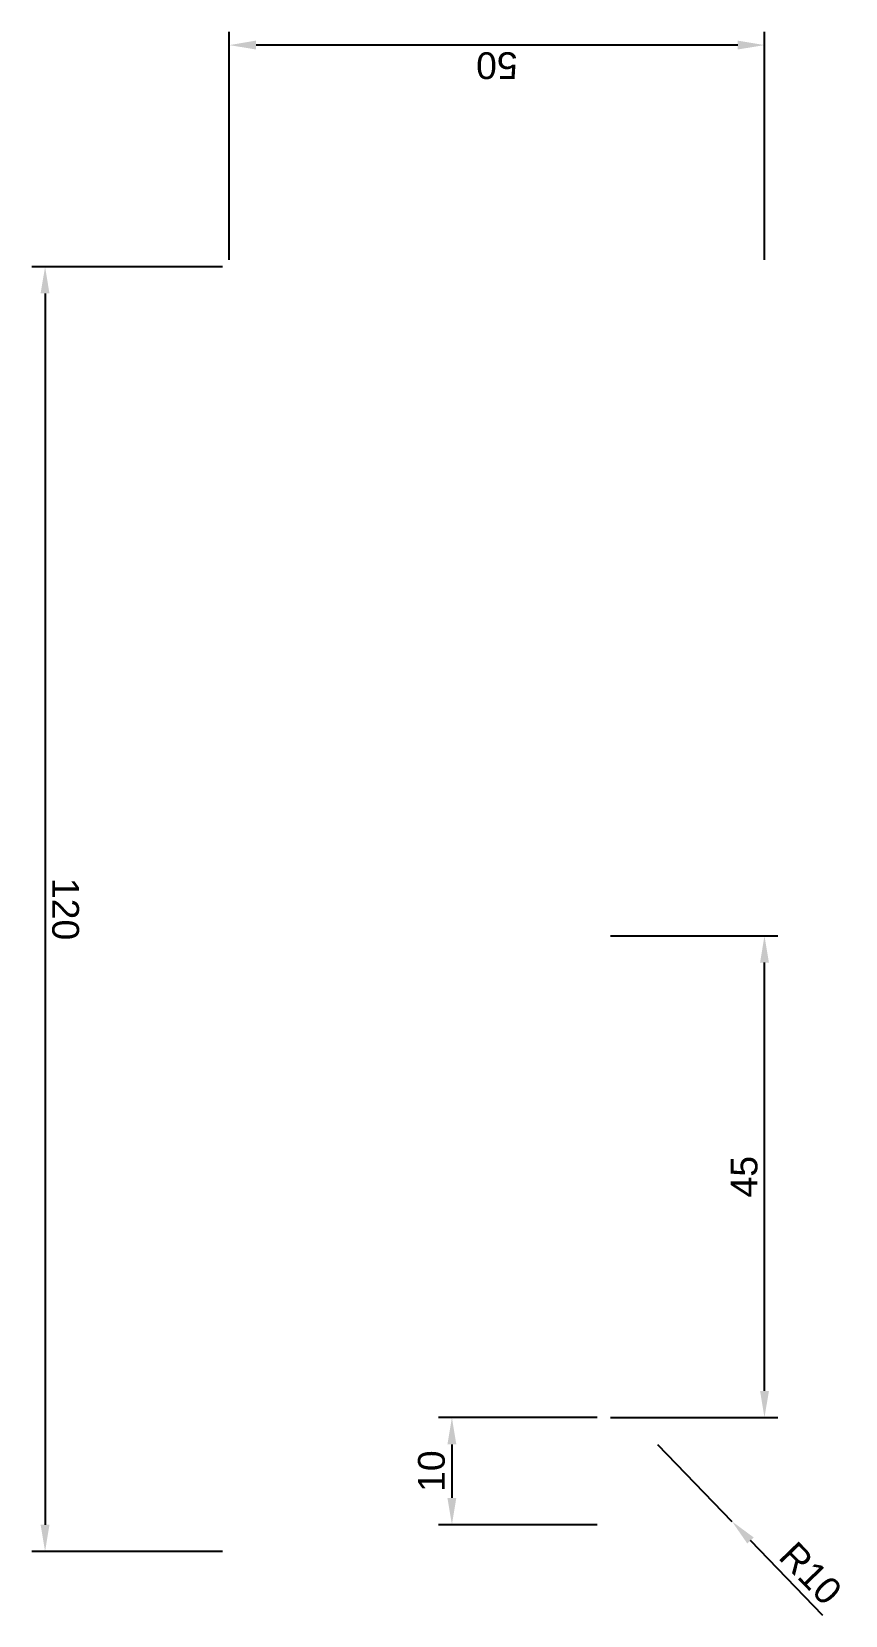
# Model space of a CAD drawing. Header units: millimetres. Extents: x -37 to 39, y 2265 to 2413.
import ezdxf

# ---------------------------------------------------------------- set-up
doc = ezdxf.new("R2010")
doc.units = ezdxf.units.MM
doc.layers.add('Cotas', color=5, linetype='Continuous')
doc.styles.get("Standard").update_dxf_attribs({"font": 'arial.ttf'})
doc.dimstyles.new('ISO-25', dxfattribs={"dimtxt": 2.5, "dimasz": 2.5, "dimexe": 1.25, "dimexo": 0.625, "dimtad": 1, "dimtxsty": 'Standard', "dimcen": 2.5, "dimadec": 0, "dimazin": 0, "dimtfac": 1, "dimtmove": 0, "dimatfit": 3, "dimfxl": 1, "dimarcsym": 0})

# ---------------------------------------------------------------- blocks, each defined once
blk = doc.blocks.new('*D0')
at = {"layer": 'Cotas', "color": 0, "lineweight": -2, "transparency": 16777216}
for p, q in [((-18.3, 2391.8), (-18.3, 2413.12)), ((31.7, 2391.8), (31.7, 2413.12)), ((29.2, 2411.87), (-15.8, 2411.87))]:
    blk.add_line(p, q, dxfattribs=at)
at = {"layer": 'Cotas', "color": 0, "transparency": 16777216}
for points in [[(-15.8, 2411.46), (-15.8, 2412.29), (-18.3, 2411.87)], [(29.2, 2411.46), (29.2, 2412.29), (31.7, 2411.87)]]:
    blk.add_solid(points, dxfattribs=at)
at = {"layer": 'Defpoints', "color": 0, "transparency": 16777216}
for p in [(-18.3, 2411.87), (-18.3, 2391.17), (31.7, 2391.17)]:
    blk.add_point(p, dxfattribs=at)
at = {"layer": 'Cotas', "color": 0, "transparency": 16777216, "insert": (6.7, 2409.97), "char_height": 2.5, "attachment_point": 5, "rotation": 180}
blk.add_mtext('50', dxfattribs=at)
blk = doc.blocks.new('*D1')
at = {"layer": 'Cotas', "color": 0, "lineweight": -2, "transparency": 16777216}
for p, q in [((-18.92, 2391.17), (-36.76, 2391.17)), ((-35.51, 2388.67), (-35.51, 2273.67)), ((-18.92, 2271.17), (-36.76, 2271.17))]:
    blk.add_line(p, q, dxfattribs=at)
at = {"layer": 'Cotas', "color": 0, "transparency": 16777216}
for points in [[(-35.1, 2388.67), (-35.93, 2388.67), (-35.51, 2391.17)], [(-35.1, 2273.67), (-35.93, 2273.67), (-35.51, 2271.17)]]:
    blk.add_solid(points, dxfattribs=at)
at = {"layer": 'Defpoints', "color": 0, "transparency": 16777216}
for p in [(-18.3, 2391.17), (-35.51, 2271.17), (-18.3, 2271.17)]:
    blk.add_point(p, dxfattribs=at)
at = {"layer": 'Cotas', "color": 0, "transparency": 16777216, "insert": (-33.61, 2331.17), "char_height": 2.5, "attachment_point": 5, "rotation": 270}
blk.add_mtext('120', dxfattribs=at)
blk = doc.blocks.new('*D9')
at = {"layer": 'Cotas', "color": 0, "lineweight": -2, "transparency": 16777216}
for p, q in [((17.33, 2328.67), (32.95, 2328.67)), ((31.7, 2286.17), (31.7, 2326.17)), ((17.33, 2283.67), (32.95, 2283.67))]:
    blk.add_line(p, q, dxfattribs=at)
at = {"layer": 'Cotas', "color": 0, "transparency": 16777216}
for points in [[(31.29, 2326.17), (32.12, 2326.17), (31.7, 2328.67)], [(31.29, 2286.17), (32.12, 2286.17), (31.7, 2283.67)]]:
    blk.add_solid(points, dxfattribs=at)
at = {"layer": 'Defpoints', "color": 0, "transparency": 16777216}
for p in [(16.7, 2328.67), (31.7, 2328.67), (16.7, 2283.67)]:
    blk.add_point(p, dxfattribs=at)
at = {"layer": 'Cotas', "color": 0, "transparency": 16777216, "insert": (29.81, 2306.17), "char_height": 2.5, "attachment_point": 5, "rotation": 90}
blk.add_mtext('45', dxfattribs=at)
blk = doc.blocks.new('*D10')
at = {"layer": 'Cotas', "color": 0, "lineweight": -2, "transparency": 16777216}
for p, q in [((16.08, 2283.67), (1.25, 2283.67)), ((2.5, 2281.17), (2.5, 2276.17)), ((16.08, 2273.67), (1.25, 2273.67))]:
    blk.add_line(p, q, dxfattribs=at)
at = {"layer": 'Cotas', "color": 0, "transparency": 16777216}
for points in [[(2.08, 2281.17), (2.91, 2281.17), (2.5, 2283.67)], [(2.08, 2276.17), (2.91, 2276.17), (2.5, 2273.67)]]:
    blk.add_solid(points, dxfattribs=at)
at = {"layer": 'Defpoints', "color": 0, "transparency": 16777216}
for p in [(16.7, 2283.67), (2.5, 2273.67), (16.7, 2273.67)]:
    blk.add_point(p, dxfattribs=at)
at = {"layer": 'Cotas', "color": 0, "transparency": 16777216, "insert": (0.6, 2278.67), "char_height": 2.5, "attachment_point": 5, "rotation": 90}
blk.add_mtext('10', dxfattribs=at)
blk = doc.blocks.new('*D11')
at = {"layer": 'Cotas', "color": 0, "lineweight": -2, "transparency": 16777216}
for p, q in [((21.7, 2281.17), (28.66, 2273.98)), ((37.15, 2265.2), (30.39, 2272.19))]:
    blk.add_line(p, q, dxfattribs=at)
at = {"layer": 'Cotas', "color": 0, "transparency": 16777216}
blk.add_solid([(30.69, 2272.48), (30.1, 2271.9), (28.66, 2273.98)], dxfattribs=at)
at = {"layer": 'Defpoints', "color": 0, "transparency": 16777216}
for p in [(21.7, 2281.17), (28.66, 2273.98)]:
    blk.add_point(p, dxfattribs=at)
at = {"layer": 'Cotas', "color": 0, "transparency": 16777216, "insert": (36.01, 2269.12), "char_height": 2.5, "attachment_point": 5, "rotation": 314.0438}
blk.add_mtext('R10', dxfattribs=at)

msp = doc.modelspace()

# ---------------------------------------------------------------- dimensions: what is measured, and where the dimension line sits
at = {"layer": 'Cotas'}
for base, p1, p2, angle, picture, middle in [((-18.295, 2411.875, -7.06), (31.705, 2391.171, -7.06), (-18.295, 2391.171, -7.06), 180, '*D0', (6.705, 2409.973, -7.06)), ((-35.514, 2271.171, -7.06), (-18.295, 2391.171, -7.06), (-18.295, 2271.171, -7.06), 270, '*D1', (-33.612, 2331.171, -7.06)), ((31.705, 2328.671, 2.94), (16.705, 2283.671, 2.94), (16.705, 2328.671, 2.94), 90, '*D9', (29.808, 2306.171, 2.94)), ((2.497, 2273.671, 2.94), (16.705, 2283.671, 2.94), (16.705, 2273.671, 2.94), 90, '*D10', (0.596, 2278.671, 2.94))]:
    dim = msp.add_linear_dim(base=base, p1=p1, p2=p2, angle=angle, dimstyle='ISO-25', dxfattribs=at)
    dim.commit()
    dim.dimension.update_dxf_attribs({"geometry": picture, "text_midpoint": middle})
dim = msp.add_radius_dim(center=(21.705, 2281.171, 2.94), mpoint=(28.657, 2273.983, 2.94), dimstyle='ISO-25', dxfattribs=at)
dim.commit()
dim.dimension.update_dxf_attribs({"geometry": '*D11', "text_midpoint": (34.641, 2267.796, 2.94)})

doc.saveas('drawing.dxf')
